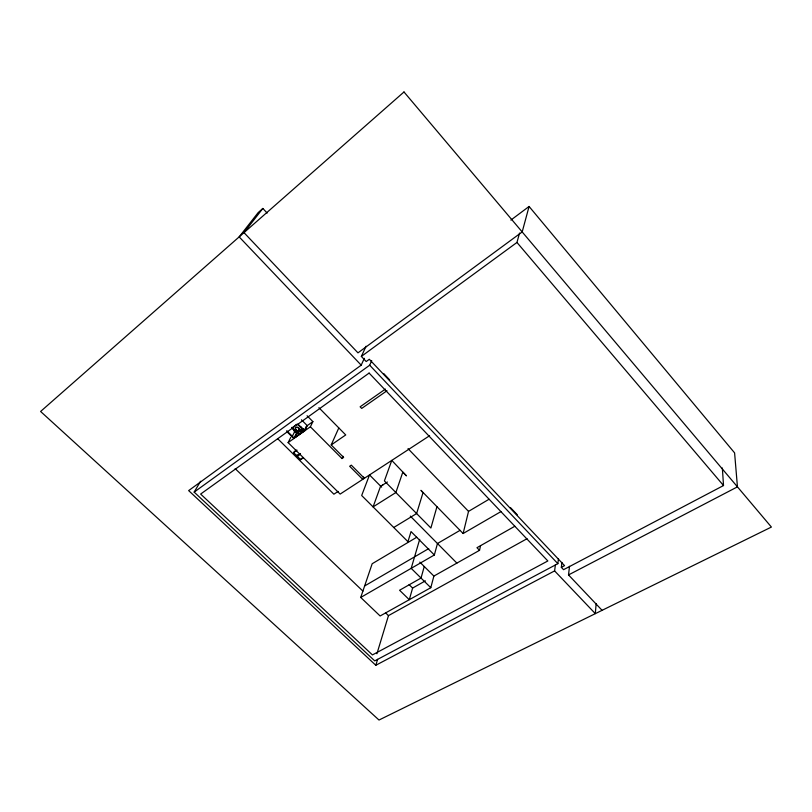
<?xml version="1.0" encoding="UTF-8"?>
<svg xmlns="http://www.w3.org/2000/svg" width="812" height="812" viewBox="0 0 812 812"><rect width="100%" height="100%" fill="white"/><g stroke="black" fill="none" stroke-linecap="round" stroke-linejoin="round"><path stroke-width="1.22" d="M596.14 603.539L595.328 613.649L554.606 570.897L555.408 564.756M602.078 610.319L568.522 574.926L569.506 566.299M722.355 467.996L723.522 485.546L563.548 569.679L561.336 567.344L561.934 562.442M200.564 481.272L194.159 492.102L374.758 660.897L557.854 563.67L558.494 558.636M416.718 537.27L372.17 563.741L360.731 597.449L380.128 615.973L430.796 587.705L433.882 576.073L479.527 550.333L480.562 545.603M393.729 527.495L416.617 513.56L422.971 492.793L420.971 490.326L463.124 533.525L468.534 511.377L489.037 499.258M568.522 574.926L737.448 486.855L734.596 452.883L529.079 206.461L522.187 231.938L357.97 352.855L243.996 232.638L262.844 208.451L267.148 213.059M360.731 597.449L434.349 554.982L437.465 543.512L460.028 530.358M561.336 567.344L564.553 565.639L369.318 359.28L366.202 361.543L361.36 356.427L516.96 242.453L519.548 233.074M424.26 566.502L421.032 578.063L399.575 590.243L409.289 599.703L412.618 588.071L425.376 580.864M436.947 506.698L430.898 528.023L384.401 480.917L391.77 460.404L406.457 475.862L402.813 472.137L395.87 492.539L373.084 506.901L380.493 486.429L387.395 482.003M419.692 539.351L411.187 568.339L430.796 587.705M364.334 358.305L361.208 365.167L188.648 490.6L375.814 665.272L377.61 659.303M376.92 653.751L388.471 615.628L527.059 538.691M381.752 485.637L382.929 484.876M363.614 477.04L362.71 479.364L349.657 466.25L351.312 465.154L364.365 478.288M307.068 415.744L312.894 421.621L310.387 426.797L341.994 458.557L342.948 456.293M194.159 492.102L369.683 365.217L371.713 360.629M341.994 458.557L343.638 457.44L331.205 444.935L338.777 427.985M361.36 356.427L366.06 346.227M295.994 450L293.558 452.619L300.694 459.663L301.364 458.262M304.815 430.076L306.845 425.935M312.894 421.621L307.251 425.64L304.713 430.827L298.004 424.118M305.119 428.909L306.124 426.716M295.06 437.445L304.064 431.05L295.01 437.394L297.151 433.1L303.13 428.837M297.425 433.496L298.065 433.506M297.679 433.628L298.319 433.212L297.963 433.649M294.36 437.506L296.441 433.344M291.812 427.518L296.898 432.583L302.531 428.503M302.866 428.766L296.898 433.019L294.309 438.216L286.748 430.705M429.609 435.719L340.147 494.092L288.118 442.611L290.747 437.404M292.33 436.257L294.949 431.07M296.979 455.156L297.588 455.156L297.08 455.278M262.844 208.451L258.175 212.592L239.164 236.891L361.208 365.167M510.87 220.093L529.079 206.461M302.226 428.198L299.445 430.614M296.898 432.583L302.064 428.909M297.202 433.151L303.18 428.888M300.237 431.73L302.226 430.319M300.308 431.801L302.287 430.38M288.118 442.611L310.387 426.797M293.558 452.619L297.06 450.163M385.416 389.08L360.122 406.802L361.695 408.426L386.999 390.745M296.938 455.948L300.44 453.512M297.334 456.344L299.963 454.507M300.694 459.663L303.323 457.836M331.205 444.935L345.729 434.938L318.893 407.685M338.137 491.412L333.894 494.193L277.704 438.724M364.629 585.959L428.736 548.597M463.124 533.525L500.913 511.621M514.828 526.257L476.959 547.704L479.527 550.333M375.814 665.272L554.606 570.897M235.165 468.636L362.923 591.136M385.73 613.009L388.471 615.628M409.126 584.65L412.618 588.071M287.154 431.903L293.842 438.551M291.873 427.396L296.959 432.471M291.782 427.914L296.898 433.019M293.954 430.867L295.609 432.522M419.845 562.117L433.882 576.073M434.349 554.982L411.034 531.576L407.939 541.675L361.675 495.513L369.521 474.918L381.64 487.159M297.598 424.402L304.307 431.111M301.435 419.794L307.251 425.64M410.304 516.097L456.872 563.102M408.03 448.65L468.534 511.377M369.683 365.217L557.854 563.67M383.65 373.49L389.74 379.935M510.413 507.53L517.386 514.899M516.96 242.453L723.522 485.546M301.029 426.939A2.02 1.604 26.3 0 1 300.613 426.615M296.959 424.321A1.411 1.127 26.7 0 1 296.147 424.757M296.827 424.371A1.411 1.127 26.7 0 1 295.883 424.585M293.477 426.716A1.411 1.117 26.7 0 1 293.132 426.706M294.421 426.026A1.411 1.117 26.7 0 1 294.289 426.28M294.502 425.853A1.411 1.117 26.7 0 1 294.37 426.117M403.99 91.969L40.6 411.471L379.001 720.031L771.4 527.059L403.99 91.969M369.105 373.073L200.635 494.061L372.434 654.919L547.846 560.96L369.105 373.073M295.609 429.67A2.01 1.594 26.4 0 0 298.958 430.137A2.01 1.594 26.4 0 0 297.222 427.406A2.01 1.594 26.4 0 0 295.609 429.67M295.69 429.507A2.01 1.594 26.4 0 0 299.049 429.974A2.01 1.594 26.4 0 0 297.304 427.244A2.01 1.594 26.4 0 0 295.69 429.507"/></g></svg>
